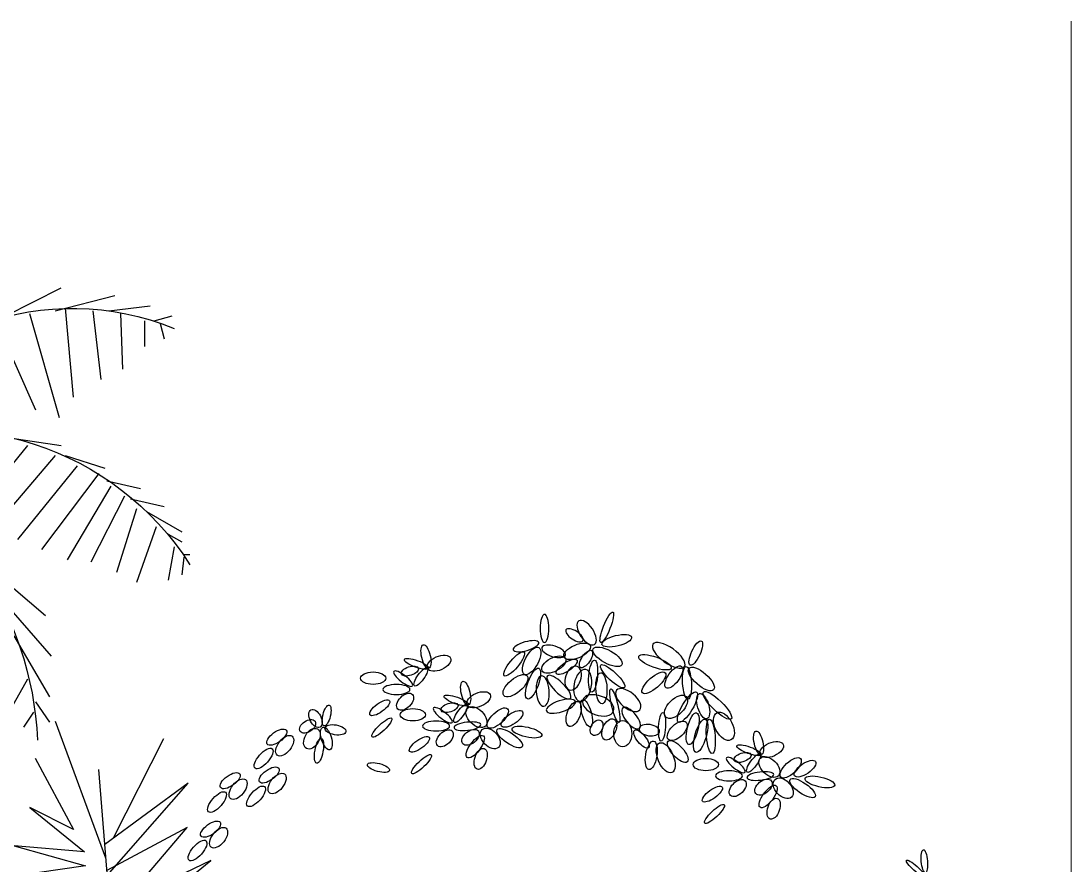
# Model space of a CAD drawing. Header units: millimetres. Extents: x 485872 to 486142, y -52344 to -52207.
# Drawn here: x 485999.978 to 486003.806, y -52334.176 to -52331.097 of the extents above; entities that cross this region are included whole.
import ezdxf

# ---------------------------------------------------------------- set-up
doc = ezdxf.new("R2010")
doc.units = ezdxf.units.MM
doc.header["$LTSCALE"] = 15

# ---------------------------------------------------------------- blocks, each defined once
blk = doc.blocks.new('E39')
at = {"color": 97}
for p, q in [((36.43307059391807, 15.40843333276843), (36.32483059391808, 15.46295333276843)), ((36.23205059391811, 15.41835333276843), (36.15087059391809, 15.42825333276842)), ((36.26297059391812, 15.41835333276843), (36.24751059391809, 15.28453333276843)), ((36.31709059391813, 15.42329333276842), (36.30163059391811, 15.24983333276843)), ((36.1431305939181, 15.39851333276843), (36.10833059391808, 15.40843333276843)), ((36.38669059391811, 15.41339333276842), (36.32869059391808, 15.21019333276843)), ((36.4524105939181, 15.39851333276843), (36.37509059391812, 15.22505333276843)), ((36.13153059391811, 15.39357333276843), (36.12381059391808, 15.36383333276843)), ((36.4253505939181, 15.17053333276843), (36.32483059391808, 15.15567333276843)), ((36.39055059391811, 15.15567333276843), (36.47173059391813, 15.05655333276843)), ((36.31709059391813, 15.13585333276843), (36.23977059391808, 15.11107333276842)), ((36.3364305939181, 15.13585333276843), (36.42147059391812, 15.03673333276842)), ((36.29389059391809, 15.11603333276842), (36.40989059391808, 14.97229333276843)), ((36.2513705939181, 15.10115333276842), (36.3634905939181, 14.95247333276842)), ((36.23591059391811, 15.08629333276842), (36.17019059391811, 15.07141333276843)), ((36.2281905939181, 15.07637333276842), (36.31323059391812, 14.93265333276843)), ((36.18953059391811, 15.05159333276842), (36.12381059391808, 15.03673333276842)), ((36.15859059391812, 15.02681333276843), (36.0890105939181, 14.98717333276842)), ((36.1160705939181, 14.98221333276842), (36.0890105939181, 14.96733333276842)), ((36.10447059391811, 14.95743333276843), (36.1160705939181, 14.89299333276842)), ((36.08515059391812, 14.94255333276843), (36.0735505939181, 14.94255333276843)), ((36.08515059391812, 14.93759333276843), (36.0890105939181, 14.90291333276842)), ((36.37509059391812, 14.65511333276842), (36.34803059391811, 14.61545333276843)), ((36.37895059391809, 14.63527333276842), (36.39827059391809, 14.60555333276843))]:
    blk.add_line(p, q, dxfattribs=at)
at = {"color": 84}
for p, q in [((36.3364305939181, 15.41835333276843), (36.22045059391809, 15.44809333276843)), ((36.1624505939181, 15.39851333276843), (36.1624505939181, 15.34895333276843)), ((36.2088505939181, 15.41339333276842), (36.2049905939181, 15.30435333276843)), ((36.2011305939181, 15.05655333276843), (36.26683059391809, 14.92769333276843)), ((36.17793059391809, 15.03177333276842), (36.21659059391812, 14.90787333276842)), ((36.13927059391813, 14.99707333276842), (36.17793059391809, 14.88803333276843)), ((36.4949305939181, 14.94255333276843), (36.3557505939181, 14.82361333276843)), ((36.4524105939181, 14.86821333276843), (36.34415059391813, 14.74431333276842)), ((36.41761059391811, 14.78395333276843), (36.34803059391811, 14.66501333276842)), ((36.39055059391811, 14.69971333276842), (36.44081059391809, 14.61049333276842))]:
    blk.add_line(p, q, dxfattribs=at)
at = {"color": 97}
for centre, radius, start, end in [((36.30295059391813, 14.90521333276842), 0.5179712000000002, 27.6711500000006, 112.5304999999995), ((36.55253059391811, 14.61797333276843), 0.5677216000000002, 68.38310999999959, 147.5322000000012), ((37.02559059391811, 14.55119333276842), 0.6550316000000002, 113.7592000000021, 177.4132999999999)]:
    blk.add_arc(centre, radius, start, end, dxfattribs=at)
blk = doc.blocks.new('e48')
at = {"color": 100}
for p, q in [((26.37802137348669, 10.44301268512078), (26.50879389159138, 10.79688121395527)), ((26.35811177255397, 10.49550454345551), (26.22803361597599, 10.753039273692)), ((26.56149594383985, 10.70225219207652), (26.46231889232402, 10.51730559310687)), ((26.37445760791971, 10.39846561553334), (26.164550731682, 10.63756742750369)), ((26.164550731682, 10.63756742750369), (26.38088365971538, 10.47879126297925)), ((26.57538973312566, 10.57456268815524), (26.43357190437013, 10.45933011367726)), ((26.46231889232402, 10.51730559310687), (26.57538973312566, 10.57456268815524)), ((26.3327181634362, 10.32876536448038), (26.16742497507724, 10.52281453494683)), ((26.16742497507724, 10.52281453494683), (26.37547929378636, 10.4112366888663)), ((26.61563483316081, 10.47490269860697), (26.43069709172468, 10.42339495560935)), ((26.43357190437013, 10.45933011367726), (26.61563483316081, 10.47490269860697)), ((26.34397699242214, 10.24347932430923), (26.10633776798778, 10.43728865381512)), ((26.10633776798778, 10.43728865381512), (26.36754591658212, 10.31206947381349)), ((26.43069709172468, 10.42339495560935), (26.61539498081524, 10.39656407678893))]:
    blk.add_line(p, q, dxfattribs=at)
at = {"color": 97}
blk.add_line((26.34469484170816, 10.02643103788906), (26.39644146932596, 10.67326388311151), dxfattribs=at)
blk = doc.blocks.new('m4')
at = {"color": 60, "extrusion": (0, 0, -1)}
for centre, major_axis, ratio in [((1153027.698399512, 194071.5392358286), (-1.833261797981587, 4.625754224863244), 0.2086887620753954), ((1153000.652853337, 194063.719497373), (-1.685242972555002, 3.644800769403579), 0.3291179381132392), ((1153024.653675556, 194067.4474157553), (-4.498540753396348, 1.081036651755735), 0.3468599752730703), ((1153082.626627798, 194062.661019213), (0.8258263772220409, 3.572152562126898), 0.3604624704581727), ((1153013.072830003, 194060.9229457067), (4.916574942981311, 1.805679103068358), 0.3063930038662146), ((1153078.669294709, 194060.6464866174), (-3.510951712123262, 1.55761996651649), 0.5406935426289047), ((1153085.496299947, 194060.4209550765), (3.695498525944353, 1.332088425575003), 0.2643390864023805), ((1153084.182645597, 194056.4607166485), (-1.918533323949386, 2.706101247760842), 0.3130331702500129), ((1153070.579885324, 194051.5628627507), (0.8258263772220409, 3.572152562126898), 0.3604624704581727), ((1153066.622552234, 194049.5483301551), (-3.510951712123262, 1.55761996651649), 0.5406935426289047), ((1153073.449557472, 194049.3227986142), (3.695498525944353, 1.332088425575003), 0.2643390864023805), ((1153072.135903122, 194045.3625601864), (-1.918533323949386, 2.706101247760842), 0.3130331702500129), ((1153010.904139991, 194041.3148376997), (-0.2876750690990649, 4.355234846174683), 0.2379051673174602), ((1153056.466540067, 194043.732622025), (-3.168983879425181, 2.17036933648349), 0.4178085853283161), ((1153060.829232563, 194043.9718189592), (-2.980186383043297, 2.819893770629466), 0.4371566234358319), ((1153067.296155369, 194044.2662896298), (2.727846422498707, 2.704036941274842), 0.6144245619395416), ((1153112.80011308, 194044.7630578641), (-0.7574394800615208, 3.139827510458362), 0.3507202997624623), ((1153116.202865549, 194043.8403217709), (1.38049673867522, 2.627418917192394), 0.5724991584776716), ((1152981.577600187, 194036.4417379157), (0.8258263772220409, 3.572152562126898), 0.3604624704581727), ((1152977.620268348, 194034.4272053201), (-3.510951712123262, 1.55761996651649), 0.5406935426289047), ((1152984.447272336, 194034.2016737792), (3.695498525944353, 1.332088425575003), 0.2643390864023805), ((1152978.293871482, 194029.145164795), (2.727846422498707, 2.704036941274842), 0.6144245619395416), ((1152983.133619236, 194030.2414353513), (-1.918533323949386, 2.706101247760842), 0.3130331702500129), ((1152967.464254931, 194028.6114971902), (-3.168983879425181, 2.17036933648349), 0.4178085853283161), ((1152971.826948677, 194028.8506941241), (-2.980186383043297, 2.819893770629466), 0.4371566234358319)]:
    blk.add_ellipse(centre, major_axis=major_axis, ratio=ratio, dxfattribs=at)
at = {"color": 60}
for centre, major_axis, ratio in [((1153033.808883671, 194069.9205347813), (2.379997360646619, 3.554155677695757), 0.4855208122788578), ((1153046.60668881, 194071.1909119091), (1.3286e-12, 4.27743030541751), 0.308967862980297), ((1153037.533443276, 194069.1235865782), (2.563069465833216, 1.663002474642857), 0.4325550256165393), ((1153008.89377583, 194063.0277088644), (4.78493576960547, 3.363339760966861), 0.4035027190358137), ((1153043.855063173, 194064.2359473303), (3.572458113119127, 1.152185726634994), 0.4275251265789427), ((1153089.560651543, 194055.9494930197), (2.827063872363604, 2.194877618950402), 0.2901282360395308), ((1153091.595319583, 194052.6604091509), (4.102841912001166, 1.0397e-12), 0.3681318380946906), ((1153077.513909069, 194044.8513365576), (2.827063872363604, 2.194877618950402), 0.2901282360395308), ((1153079.548577108, 194041.5622526885), (4.102841912001166, 1.0397e-12), 0.3681318380946906), ((1152988.511623932, 194029.7302117225), (2.827063872363604, 2.194877618950402), 0.2901282360395308), ((1152990.546291972, 194026.4411278537), (4.102841912001166, 1.0397e-12), 0.3681318380946906)]:
    blk.add_ellipse(centre, major_axis=major_axis, ratio=ratio, dxfattribs=at)
for centre, major_axis, ratio, start_param, end_param in [((1153052.238543111, 194065.8105573813), (-3.861110550661309, 1.102924222355373), 0.3291179381186456, 3.14159265359805, 9.424777960777636), ((1153035.012443536, 194053.9072299878), (-0.9274422258773051, 4.799709115889284), 0.5406937056920328, 3.141592653587496, 9.424777960767083), ((1153037.923717156, 194056.1018633682), (-1.18259959583364, 3.562505735293518), 0.6287135971921738, 3.14159265358724, 9.424777960766825), ((1153042.231277664, 194053.3690719165), (3.49003989621673, 3.42300718704023), 0.3282781952560343, 3.141592653590149, 9.424777960769735), ((1153047.16994662, 194052.176697074), (0.3221146899957009, 4.615382029590783), 0.4284742516372817, 3.141592653593349, 9.424777960772936), ((1153021.184621715, 194049.4372202976), (3.540734594510405, 2.978037555912027), 0.510088341500251, 3.14159265359035, 9.424777960769935), ((1153030.299627574, 194047.8275726908), (4.670746236321727, 1.71539516285189), 0.5881228906865485, 3.141592653585038, 9.424777960764622), ((1153041.647861041, 194047.5681690091), (-4.400817230914194, 1.427696344466921), 0.3672635909622417, 3.141592653591294, 9.42477796077088), ((1153020.302269297, 194043.9593651407), (2.525862012584404, 3.121640212836565), 0.4231515733108078, 3.141592653594091, 9.424777960773678), ((1153014.789584169, 194040.3095328065), (3.105760890613789, 0.4797900470532077), 0.5406936060049828, 3.141592653582103, 9.424777960761688), ((1153070.034194945, 194041.4919030551), (-4.074587248834165, 0.4806771335457969), 0.2991070527261339, 3.141592653583556, 9.424777960763143), ((1152981.031911059, 194026.3707782201), (-4.074587248834165, 0.4806771335457969), 0.2991070527261339, 3.141592653583556, 9.424777960763143)]:
    blk.add_ellipse(centre, major_axis=major_axis, ratio=ratio, start_param=start_param, end_param=end_param, dxfattribs=at)
at = {"color": 60, "extrusion": (0, 0, -1)}
for centre, major_axis, ratio, start_param, end_param in [((1153027.459794517, 194062.5802174341), (4.348536793187642, 2.418404169534526), 0.3984059130764907, 3.141592653588308, 9.424777960767894), ((1153034.004184113, 194061.9061211852), (-1.689926553038478, 2.545397918392922), 0.4325550256097502, 3.141592653587498, 9.424777960767084), ((1153036.705659377, 194064.2370315323), (-4.011956817456352, 1.719020071249306), 0.4541826999647192, 3.14159265359032, 9.424777960769905), ((1153050.53900216, 194061.3183347221), (-2.161569599618918, 4.09061438155544), 0.4284742516376836, 3.141592653589852, 9.424777960769438), ((1153055.833517661, 194060.4294500685), (-3.029225101077829, 3.611741535065153), 0.2803597139101402, 3.141592653587998, 9.424777960767583), ((1153031.851106506, 194056.7090045926), (-0.4222201958375634, 4.870224510868135), 0.2703468528432457, 3.141592653596188, 9.424777960775774), ((1153039.876501047, 194059.5154075737), (-3.135383487039531, 2.063821529777364), 0.3520796512153383, 3.141592653595837, 9.424777960775423), ((1153043.814881518, 194060.2164521446), (-3.532276458132996, 1.909879458978675), 0.5171852085550834, 3.141592653583028, 9.424777960762613), ((1152998.97364019, 194055.8398215602), (3.743902370056518, 3.277445043369343), 0.3984059130779245, 3.14159265359309, 9.424777960772674), ((1153003.327259845, 194054.6962239909), (0.2756539648302371, 4.968145112593883), 0.2656039420499694, 3.141592653583312, 9.4247779607629), ((1153007.343293769, 194056.407617041), (-2.349081209352649, 3.256752062486189), 0.4231515733159076, 3.141592653590678, 9.424777960770264), ((1153013.387711828, 194054.6788455665), (-3.460713018083603, 3.070663537195724), 0.3672635909591111, 3.14159265358229, 9.424777960761876), ((1153025.917393105, 194056.6548258009), (3.614268205432071, 3.419870802752706), 0.2656039420490611, 3.141592653588126, 9.424777960767713), ((1153050.089295138, 194054.4452244932), (-1.71186257845095, 4.67204211033775), 0.3225189486441566, 3.141592653590651, 9.424777960770237), ((1153087.532337773, 194058.2398444551), (-2.569493852622421, 0.8490221957946756), 0.4883685194982682, 3.14159265358388, 9.424777960763466), ((1153098.66937363, 194056.0798016508), (-3.840958459146349, 3.844100000000001e-12), 0.4915396046076185, 3.141592653587756, 9.424777960767342), ((1153029.336643694, 194053.0396418275), (0.195017616411949, 4.709867276207582), 0.3604624369934455, 3.141592653588668, 9.424777960768253), ((1153055.450549819, 194053.8032498347), (-3.531629758759821, 2.988829268938451), 0.4488776808696964, 3.141592653592621, 9.424777960772207), ((1152994.093509627, 194047.7948993802), (4.197172932656033, 4.073254723358386), 0.2743817722446911, 3.141592653591417, 9.424777960771001), ((1152998.413605395, 194047.6080625235), (1.141894665446946, 3.849765330188238), 0.4231515733180859, 3.141592653595208, 9.424777960774792), ((1153003.193638687, 194047.3099171857), (-2.752767377558145, 4.558236917879764), 0.3013701360007166, 3.141592653586901, 9.424777960766487), ((1153025.253234625, 194047.7375125923), (1.242865434850456, 5.088071511328267), 0.1802312950144978, 3.141592653594798, 9.424777960774382), ((1153088.957739811, 194048.9357197973), (-2.224152140597521, 2.220156853500292), 0.600770642845537, 3.141592653588331, 9.424777960767916), ((1153006.672524551, 194047.3974448396), (-3.069610741297207, 3.102953014045604), 0.5406936339386363, 3.141592653595422, 9.424777960775009), ((1153033.811545797, 194045.4255016845), (1.158828013208825, 4.117466169151242), 0.3310368807777447, 3.141592653590017, 9.424777960769603), ((1153037.754755878, 194045.2297087725), (-1.3930833183181, 3.766156581104638), 0.4936769071794429, 3.141592653587602, 9.424777960767187), ((1153075.485595299, 194047.1416879928), (-2.569493852622421, 0.8490221957946756), 0.4883685194982682, 3.14159265358388, 9.424777960763466), ((1153096.664159803, 194047.0969286224), (-2.974079632076657, 2.144088028506647), 0.3604624704655672, 3.141592653594562, 9.424777960774147), ((1152992.108236569, 194041.4719452945), (2.135032240543247, 4.104527559166988), 0.5712990021777543, 3.14159265359214, 9.424777960771726), ((1153001.612111892, 194040.7404986531), (-1.171240581782397, 4.835974200560267), 0.3225189486402167, 3.141592653587969, 9.424777960767555), ((1153086.622631155, 194044.9816451886), (-3.840958459146349, 3.844100000000001e-12), 0.4915396046076185, 3.141592653587756, 9.424777960767342), ((1152996.100122416, 194038.4407948729), (0.4198163940170688, 5.220817980738153), 0.2523237471342053, 3.141592653586505, 9.424777960766091), ((1152999.184916724, 194038.6145605446), (-1.400160413566025, 5.047052309020657), 0.3244161992313555, 3.141592653593956, 9.424777960773543), ((1153006.296621562, 194040.0900046912), (-2.693707752023323, 2.614178162446486), 0.5281194768188693, 3.141592653589789, 9.424777960769376), ((1153022.82813131, 194039.2357385012), (1.472690000000008e-11, 4.015546852486295), 0.6817441776053503, 3.141592653584413, 9.424777960763999), ((1153026.934820988, 194040.5251653204), (-1.324092177519397, 3.136447533196797), 0.5822855186618968, 3.141592653590699, 9.424777960770284), ((1153030.777157584, 194041.0473263056), (-1.245496273527724, 2.203959048030166), 0.6712059637579725, 3.141592653599267, 9.424777960778853), ((1153096.029824134, 194041.0784028878), (-2.972151463277386, 2.828361262999361), 0.2530905992725304, 3.141592653590985, 9.424777960770571), ((1153110.121979284, 194040.3886902112), (3.182609525607991, 0.5506613923210004), 0.4676269773085199, 3.141592653587509, 9.424777960767093), ((1153118.573607503, 194041.4629827438), (-2.233458692819998, 1.528005109833044), 0.6279022910654822, 3.141592653590716, 9.424777960770303), ((1153017.145151868, 194037.5956120554), (2.141491942315996, 2.646608298127058), 0.3881903457715246, 3.141592653588864, 9.424777960768449), ((1153051.962301514, 194039.7145815251), (4.511179932571007, 1.027017413600216), 0.3264565460350841, 3.141592653590948, 9.424777960770532), ((1153057.215469897, 194037.845244037), (3.8113527988165, 2.622803651624754), 0.3468599752758614, 3.141592653594448, 9.424777960774033), ((1153063.090924113, 194037.7762166376), (2.489238583507299, 2.691831050994535), 0.6436829157097865, 3.14159265359035, 9.424777960769935), ((1153067.676229473, 194035.2813146473), (-2.475511776743267, 3.271873041243254), 0.3911399597008357, 3.141592653588118, 9.424777960767704), ((1153069.083809597, 194038.1237600205), (-2.365311900248132, 1.93396016811217), 0.6179356298344917, 3.141592653580485, 9.424777960760071), ((1153076.910997337, 194037.8375633351), (-2.224152140597521, 2.220156853500292), 0.600770642845537, 3.141592653588331, 9.424777960767916), ((1153112.88271233, 194037.7926308536), (1.054285230035678, 3.42027200004032), 0.4220047726941706, 3.141592653591857, 9.424777960771443), ((1153117.269762073, 194037.7095392095), (-1.688503263407556, 2.956261144121357), 0.6377412461477756, 3.141592653596705, 9.424777960776291), ((1153125.55317468, 194035.5876960533), (-2.256532119856192, 2.889693050247222), 0.5406937056956937, 3.141592653585083, 9.424777960764668), ((1153127.970654772, 194038.1624356099), (-2.903268462237616, 2.093038493760305), 0.4483799354101061, 3.141592653595227, 9.424777960774813), ((1153006.137514922, 194033.8191336107), (2.904111387897303, 3.140469242788051), 0.3972443376071048, 3.141592653588493, 9.424777960768079), ((1153009.796482032, 194031.9088834645), (1.901260528121696, 4.503616889123856), 0.4827621867883578, 3.141592653585885, 9.424777960765471), ((1153014.186417156, 194032.6543266938), (-0.7179308457927683, 4.305276159721536), 0.3892994006066383, 3.141592653587734, 9.42477796076732), ((1153084.617417328, 194035.99877216), (-2.974079632076657, 2.144088028506647), 0.3604624704655672, 3.141592653594562, 9.424777960774147), ((1153115.126754589, 194034.0139154876), (-0.683830779293733, 3.779594865842133), 0.3195007093073612, 3.141592653590231, 9.424777960769818), ((1152986.483310163, 194032.0205631578), (-2.569493852622421, 0.8490221957946756), 0.4883685194982682, 3.14159265358388, 9.424777960763466), ((1153066.005044864, 194031.5792837506), (-1.057289667847782, 3.144183938108336), 0.5406938231796657, 3.141592653588756, 9.42477796076834), ((1153083.983081659, 194029.9802464256), (-2.972151463277386, 2.828361262999361), 0.2530905992725304, 3.141592653590985, 9.424777960770571), ((1153131.954121305, 194031.6909958979), (-2.586357494750069, 2.956674455800665), 0.4085239827239736, 3.141592653592281, 9.424777960771866), ((1152997.620347269, 194029.8605203536), (-3.840958459146349, 3.844100000000001e-12), 0.4915396046076185, 3.141592653587756, 9.424777960767342), ((1153097.060205716, 194028.9598369972), (3.378578685745611, 0.8818918649428727), 0.3514508275976067, 3.14159265359726, 9.424777960776845), ((1153130.265272386, 194026.6815840972), (-2.903268462237616, 2.093038493760305), 0.4483799354101061, 3.141592653595227, 9.424777960774813), ((1152962.960016377, 194024.59345669), (4.511179932571007, 1.027017413600216), 0.3264565460350841, 3.141592653590948, 9.424777960770532), ((1152968.213184761, 194022.724119202), (3.8113527988165, 2.622803651624754), 0.3468599752758614, 3.141592653594448, 9.424777960774033), ((1153127.847792294, 194024.1068445406), (-2.256532119856192, 2.889693050247222), 0.5406937056956937, 3.141592653585083, 9.424777960764668), ((1153142.120796726, 194024.9594563702), (-2.903268462237616, 2.093038493760305), 0.4483799354101061, 3.141592653595227, 9.424777960774813), ((1152974.088640227, 194022.6550918026), (2.489238583507299, 2.691831050994535), 0.6436829157097865, 3.14159265359035, 9.424777960769935), ((1152978.673945587, 194020.1601898123), (-2.475511776743267, 3.271873041243254), 0.3911399597008357, 3.141592653588118, 9.424777960767704), ((1152980.08152571, 194023.0026351855), (-2.365311900248132, 1.93396016811217), 0.6179356298344917, 3.141592653580485, 9.424777960760071), ((1152987.908712201, 194022.7164385001), (-2.224152140597521, 2.220156853500292), 0.600770642845537, 3.141592653588331, 9.424777960767916), ((1152995.615133442, 194020.8776473251), (-2.974079632076657, 2.144088028506647), 0.3604624704655672, 3.141592653594562, 9.424777960774147), ((1153134.248738919, 194020.2101443851), (-2.586357494750069, 2.956674455800665), 0.4085239827239736, 3.141592653592281, 9.424777960771866), ((1153139.703316634, 194022.3847168137), (-2.256532119856192, 2.889693050247222), 0.5406937056956937, 3.141592653585083, 9.424777960764668), ((1152977.002759728, 194016.4581589155), (-1.057289667847782, 3.144183938108336), 0.5406938231796657, 3.141592653588756, 9.42477796076834), ((1153146.104263259, 194018.4880166581), (-2.586357494750069, 2.956674455800665), 0.4085239827239736, 3.141592653592281, 9.424777960771866), ((1152994.980796523, 194014.8591215906), (-2.972151463277386, 2.828361262999361), 0.2530905992725304, 3.141592653590985, 9.424777960770571), ((1153145.631078803, 194007.6509573724), (-2.256532119856192, 2.889693050247222), 0.5406937056956937, 3.141592653585083, 9.424777960764668), ((1153148.048558896, 194010.225696929), (-2.903268462237616, 2.093038493760305), 0.4483799354101061, 3.141592653595227, 9.424777960774813), ((1153152.032025428, 194003.754257217), (-2.586357494750069, 2.956674455800665), 0.4085239827239736, 3.141592653592281, 9.424777960771866)]:
    blk.add_ellipse(centre, major_axis=major_axis, ratio=ratio, start_param=start_param, end_param=end_param, dxfattribs=at)
at = {"color": 116, "extrusion": (0, 0, -1)}
for centre, major_axis, ratio in [((1152931.203215285, 194000.5001666736), (0.3063363417764407, 3.478316437995285), 0.2703469425221157), ((1152933.899253769, 193998.3531325953), (2.749412325848435, 2.425488609619957), 0.2059784200762149)]:
    blk.add_ellipse(centre, major_axis=major_axis, ratio=ratio, dxfattribs=at)

msp = doc.modelspace()

# ---------------------------------------------------------------- linework, layer by layer
at = {"linetype": 'Continuous', "lineweight": 13}
for q in [(486003.8061253617, -52331.09684466227), (486003.8061253617, -52331.3174577511)]:
    msp.add_line((486003.8061253617, -52334.37664029934), q, dxfattribs=at)

# ---------------------------------------------------------------- block references
at = {"lineweight": 5}
for name, p, xscale, yscale, zscale in [('E39', (486067.9491402261, -52360.94145878049), -1.867160084307194, 1.867160084307194, 1.867160084307194), ('e48', (486037.3947920901, -52348.83833687614), -1.40674330946058, 1.40674330946058, 1.40674330946058)]:
    msp.add_blockref(name, p, dxfattribs=dict(at, xscale=xscale, yscale=yscale, zscale=zscale))
at = {"xscale": -0.012, "yscale": 0.012, "zscale": 0.012}
msp.add_blockref('m4', (499838.4461526078, -54662.16464941063), dxfattribs=at)

doc.saveas('drawing.dxf')
